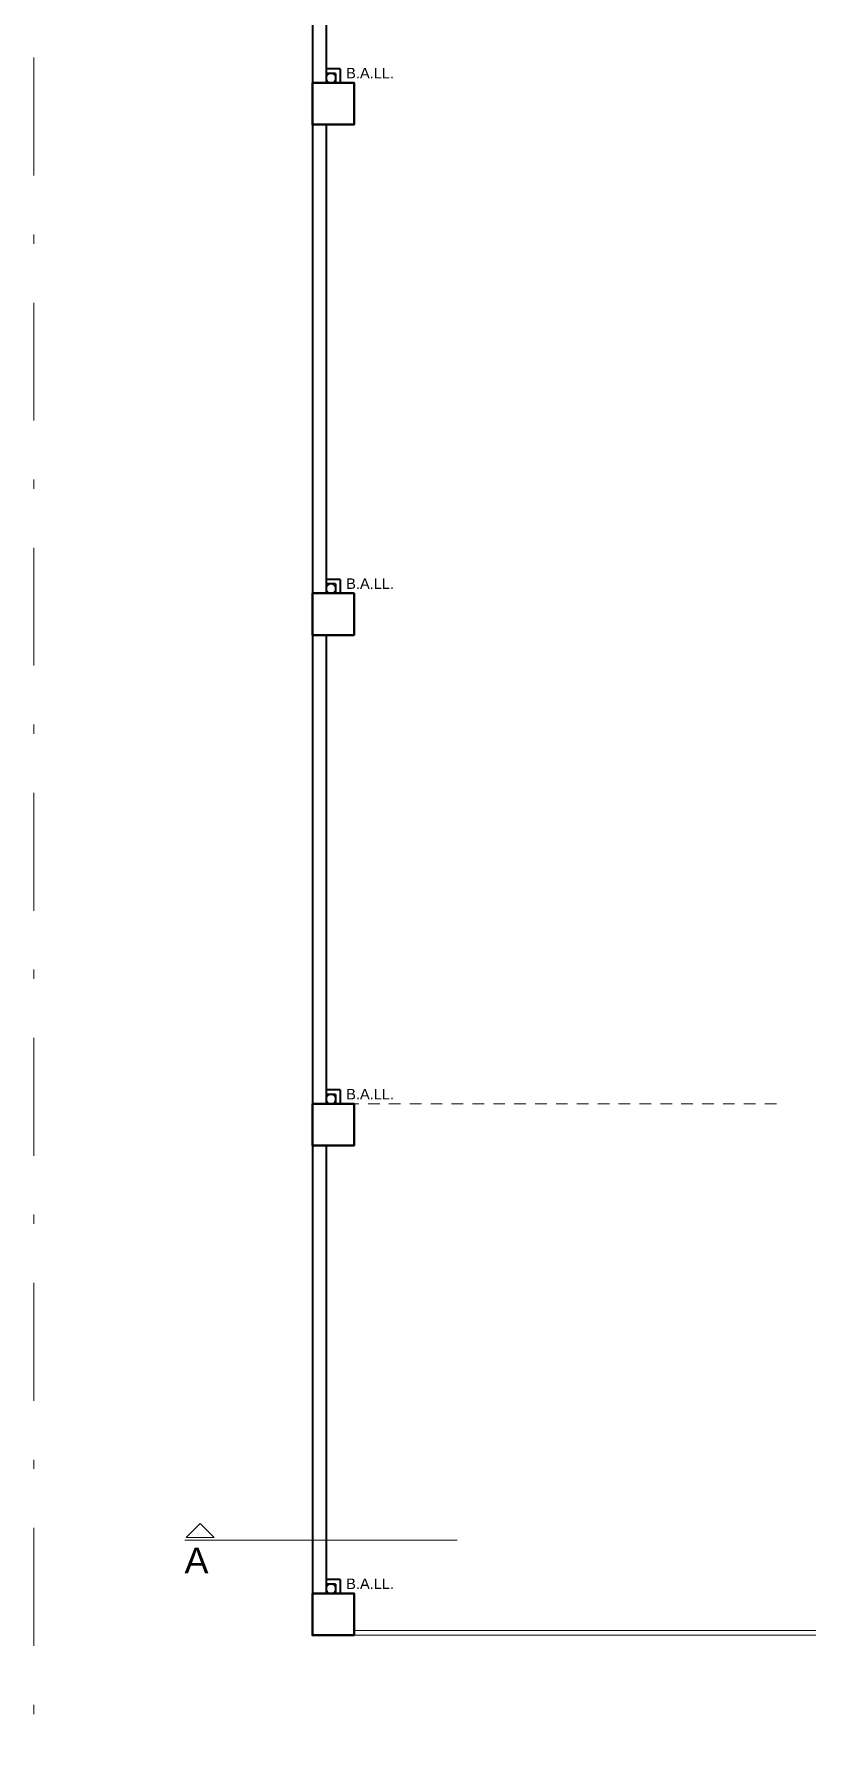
# Model space of a CAD drawing. Header units: millimetres. Extents: x 391 to 679, y 21 to 219.
# Drawn here: x 436.08 to 444.41, y 68.18 to 86.48 of the extents above; entities that cross this region are included whole.
import ezdxf

# ---------------------------------------------------------------- set-up
doc = ezdxf.new("R2010")
doc.units = ezdxf.units.MM
doc.linetypes.add('DASHDOT', pattern=[25.4, 12.7, -6.35, 0, -6.35])
doc.linetypes.add('HIDDEN', pattern=[0.375, 0.25, -0.125])
for name, color, linetype, lineweight in [('A-AREA-IDEN', 7, 'Continuous', 9), ('COTA10', 7, 'Continuous', 13), ('EST', 7, 'Continuous', 50), ('estructura', 7, 'Continuous', 9), ('linderos', 5, 'DASHDOT', 9), ('MUROS', 7, 'Continuous', 40), ('proyeccion arq', 7, 'HIDDEN', 9), ('VP', 7, 'Continuous', 25)]:
    doc.layers.add(name, color=color, linetype=linetype, lineweight=lineweight)
doc.styles.add('ROMANS', font='arial.ttf')
doc.styles.get("Standard").update_dxf_attribs({"font": 'arial.ttf'})

# ---------------------------------------------------------------- blocks, each defined once
blk = doc.blocks.new('FLERC')
at = {"layer": 'estructura'}
for p, q in [((1009209.981, 1041637.831), (1009210.133, 1041637.984)), ((1009210.285, 1041637.831), (1009210.133, 1041637.984)), ((1009209.981, 1041637.831), (1009210.285, 1041637.831))]:
    blk.add_line(p, q, dxfattribs=at)

msp = doc.modelspace()

# ---------------------------------------------------------------- linework, layer by layer
at = {"layer": 'A-AREA-IDEN'}
for p, q in [((439.5348, 69.2833), (444.6128, 69.2833)), ((439.5348, 69.2333), (444.6128, 69.2333))]:
    msp.add_line(p, q, dxfattribs=at)
for centre in [(439.2848, 86.0083), (439.2848, 80.5083), (439.2848, 75.0083), (439.2848, 69.7333)]:
    msp.add_circle(centre, 0.05, dxfattribs=at)
at = {"layer": 'EST'}
for points in [[(439.0848, 85.9583), (439.0848, 85.5083), (439.5348, 85.5083), (439.5348, 85.9583), (439.0848, 85.9583)], [(439.0848, 80.4583), (439.0848, 80.0083), (439.5348, 80.0083), (439.5348, 80.4583), (439.0848, 80.4583)], [(439.0848, 74.9583), (439.0848, 74.5083), (439.5348, 74.5083), (439.5348, 74.9583), (439.0848, 74.9583)], [(439.0848, 69.6833), (439.0848, 69.2333), (439.5348, 69.2333), (439.5348, 69.6833), (439.0848, 69.6833)]]:
    msp.add_lwpolyline(points, dxfattribs=at)
at = {"layer": 'estructura'}
msp.add_line((437.7097, 70.2567), (440.6444, 70.2567), dxfattribs=at)
at = {"layer": 'linderos', "ltscale": 0.1}
msp.add_lwpolyline([(470.1808, 59.2333), (470.1808, 103.7352), (436.0848, 104.7087), (436.0848, 59.2333)], dxfattribs=at)
at = {"layer": 'MUROS', "ltscale": 5}
for p, q in [((439.0848, 96.6333), (439.0848, 69.6833)), ((439.2348, 91.0083), (439.2348, 85.9583)), ((439.3848, 86.1083), (439.2348, 86.1083)), ((439.3348, 86.0583), (439.2348, 86.0583)), ((439.3348, 86.0583), (439.3348, 85.9583)), ((439.3848, 86.1083), (439.3848, 85.9583)), ((439.2348, 85.5083), (439.2348, 80.4583)), ((439.3848, 80.6083), (439.2348, 80.6083)), ((439.3348, 80.5583), (439.2348, 80.5583)), ((439.3348, 80.5583), (439.3348, 80.4583)), ((439.3848, 80.6083), (439.3848, 80.4583)), ((439.2348, 80.0083), (439.2348, 74.9583)), ((439.3848, 75.1083), (439.2348, 75.1083)), ((439.3348, 75.0583), (439.2348, 75.0583)), ((439.3348, 75.0583), (439.3348, 74.9583)), ((439.3848, 75.1083), (439.3848, 74.9583)), ((439.2348, 74.5083), (439.2348, 69.6833)), ((439.3848, 69.8333), (439.2348, 69.8333)), ((439.3348, 69.7833), (439.2348, 69.7833)), ((439.3348, 69.7833), (439.3348, 69.6833)), ((439.3848, 69.8333), (439.3848, 69.6833))]:
    msp.add_line(p, q, dxfattribs=at)
at = {"layer": 'proyeccion arq', "ltscale": 0.5}
msp.add_line((444.0848, 74.9583), (439.5348, 74.9583), dxfattribs=at)

# ---------------------------------------------------------------- block references
at = {"layer": 'COTA10'}
msp.add_blockref('FLERC', (-1008772.2575, -1041567.5467), dxfattribs=at)

# ---------------------------------------------------------------- texts
at = {"layer": 'estructura', "style": 'ROMANS'}
msp.add_text('A', height=0.2779, dxfattribs=at).set_placement((437.7067, 69.8994))
at = {"layer": 'VP', "char_height": 0.1125, "width": 19.875654, "attachment_point": 1, "rotation": 0}
for insert in [(439.449, 86.1184), (439.449, 80.6184), (439.449, 75.1184), (439.449, 69.8434)]:
    msp.add_mtext('B.A.LL.', dxfattribs=dict(at, insert=insert))

doc.saveas('drawing.dxf')
